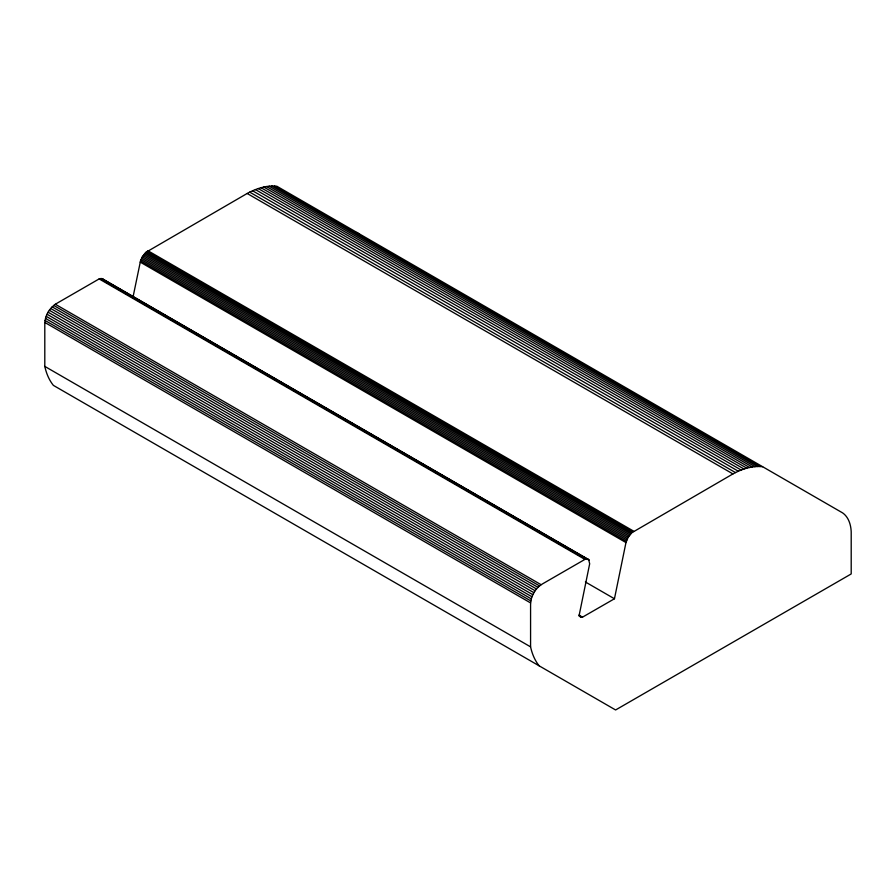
<?xml version="1.0" encoding="UTF-8"?>
<svg xmlns="http://www.w3.org/2000/svg" width="896" height="896" viewBox="0 0 896 896"><rect width="100%" height="100%" fill="white"/><g stroke="black" fill="none" stroke-linecap="round" stroke-linejoin="round"><path stroke-width="1.34" d="M762.63 466.715C750.994 465.483 739.558 469.829 729.758 475.776L631.736 532.773L628.141 537.298L625.946 542.662L614.454 598.763L582.512 617.154L580.955 617.31L579.589 616.045L579.376 614.242L589.669 563.797L588.672 559.586L102.29 278.712L99.142 278.925L56.941 303.285C49.605 307.451 44.733 315.885 44.8 324.33L44.8 366.397A92.31 53.301 -60 0 0 53.39 385.381L615.597 709.968L851.2 573.944L851.2 531.866A47.186 27.238 -60 0 0 842.61 512.893L276.853 186.245C266.493 185.136 256.178 188.53 247.173 193.469L145.947 252.302L142.352 256.816L140.538 260.826L133.168 296.363M588.672 559.586L587.384 558.947L584.92 559.395L542.73 583.755C535.394 587.922 530.522 596.355 530.578 604.789L530.578 646.856A92.31 53.301 -60 0 0 539.168 665.84M274.366 186.054L760.133 466.514M271.802 186.032L757.568 466.502M269.181 186.189L754.958 466.659M266.504 186.525L752.282 466.984M263.794 187.029L749.56 467.499M261.027 187.712L746.805 468.171M258.238 188.563L744.016 469.022M255.416 189.582L741.194 470.042M252.571 190.77L738.349 471.229M249.715 192.125L735.493 472.584M247.173 193.469L732.95 473.928M147.93 250.746L633.73 531.216M146.966 251.429L632.755 531.899M145.947 252.302L631.736 532.773M144.95 253.288L630.75 533.758M144.021 254.386L629.81 534.856M143.147 255.562L628.936 536.043M142.352 256.816L628.141 537.298M141.646 258.126L627.435 538.597M141.042 259.47L626.83 539.941M140.538 260.826L626.326 541.307M140.179 262.08L625.979 542.562M101.606 278.488L589.142 560.168M100.834 278.443L586.611 558.914M108.55 283.237L112.19 285.331M136.416 299.32L140.045 301.414M175.179 321.698L177.598 323.098M186.077 327.992L188.507 329.392M196.986 334.286L199.405 335.686M224.851 350.381L227.27 351.77M246.658 362.97L250.286 365.064M285.421 385.347L287.84 386.747M296.318 391.642L298.749 393.042M302.378 395.136L304.797 396.536M313.286 401.43L315.706 402.83M335.093 414.019L337.512 415.419M345.99 420.314L349.619 422.419M395.662 448.997L398.082 450.386M412.619 458.786L415.038 460.186M423.517 465.08L425.947 466.48M434.426 471.374L436.845 472.774M462.291 487.458L464.71 488.858M484.098 500.046L487.726 502.152M522.861 522.435L525.28 523.824M533.758 528.73L536.189 530.118M539.818 532.224L542.237 533.624M550.726 538.518L553.146 539.918M572.522 551.107L574.952 552.507M583.43 557.402L587.059 559.496M100.005 278.589L585.782 559.059M99.142 278.925L584.92 559.395M585.379 581.974L614.454 598.763M55.328 304.237L541.106 584.696M53.726 305.435L539.504 585.894M52.181 306.858L537.958 587.328M50.702 308.493L536.491 588.952M578.872 615.048L582.512 617.154M579.533 615.91L581.963 617.31M579.018 615.966L581.437 617.366M49.347 310.285L535.125 590.755M48.126 312.222L533.904 592.682M47.062 314.238L532.84 594.709M46.189 316.322L531.966 596.781M45.506 318.405L531.294 598.875M45.046 320.466L530.835 600.925M44.811 322.448L530.589 602.918M44.8 366.397L530.578 646.856M102.29 278.712L103.365 279.698M356.832 232.422A47.186 27.238 -60 0 1 359.218 234.472"/></g></svg>
